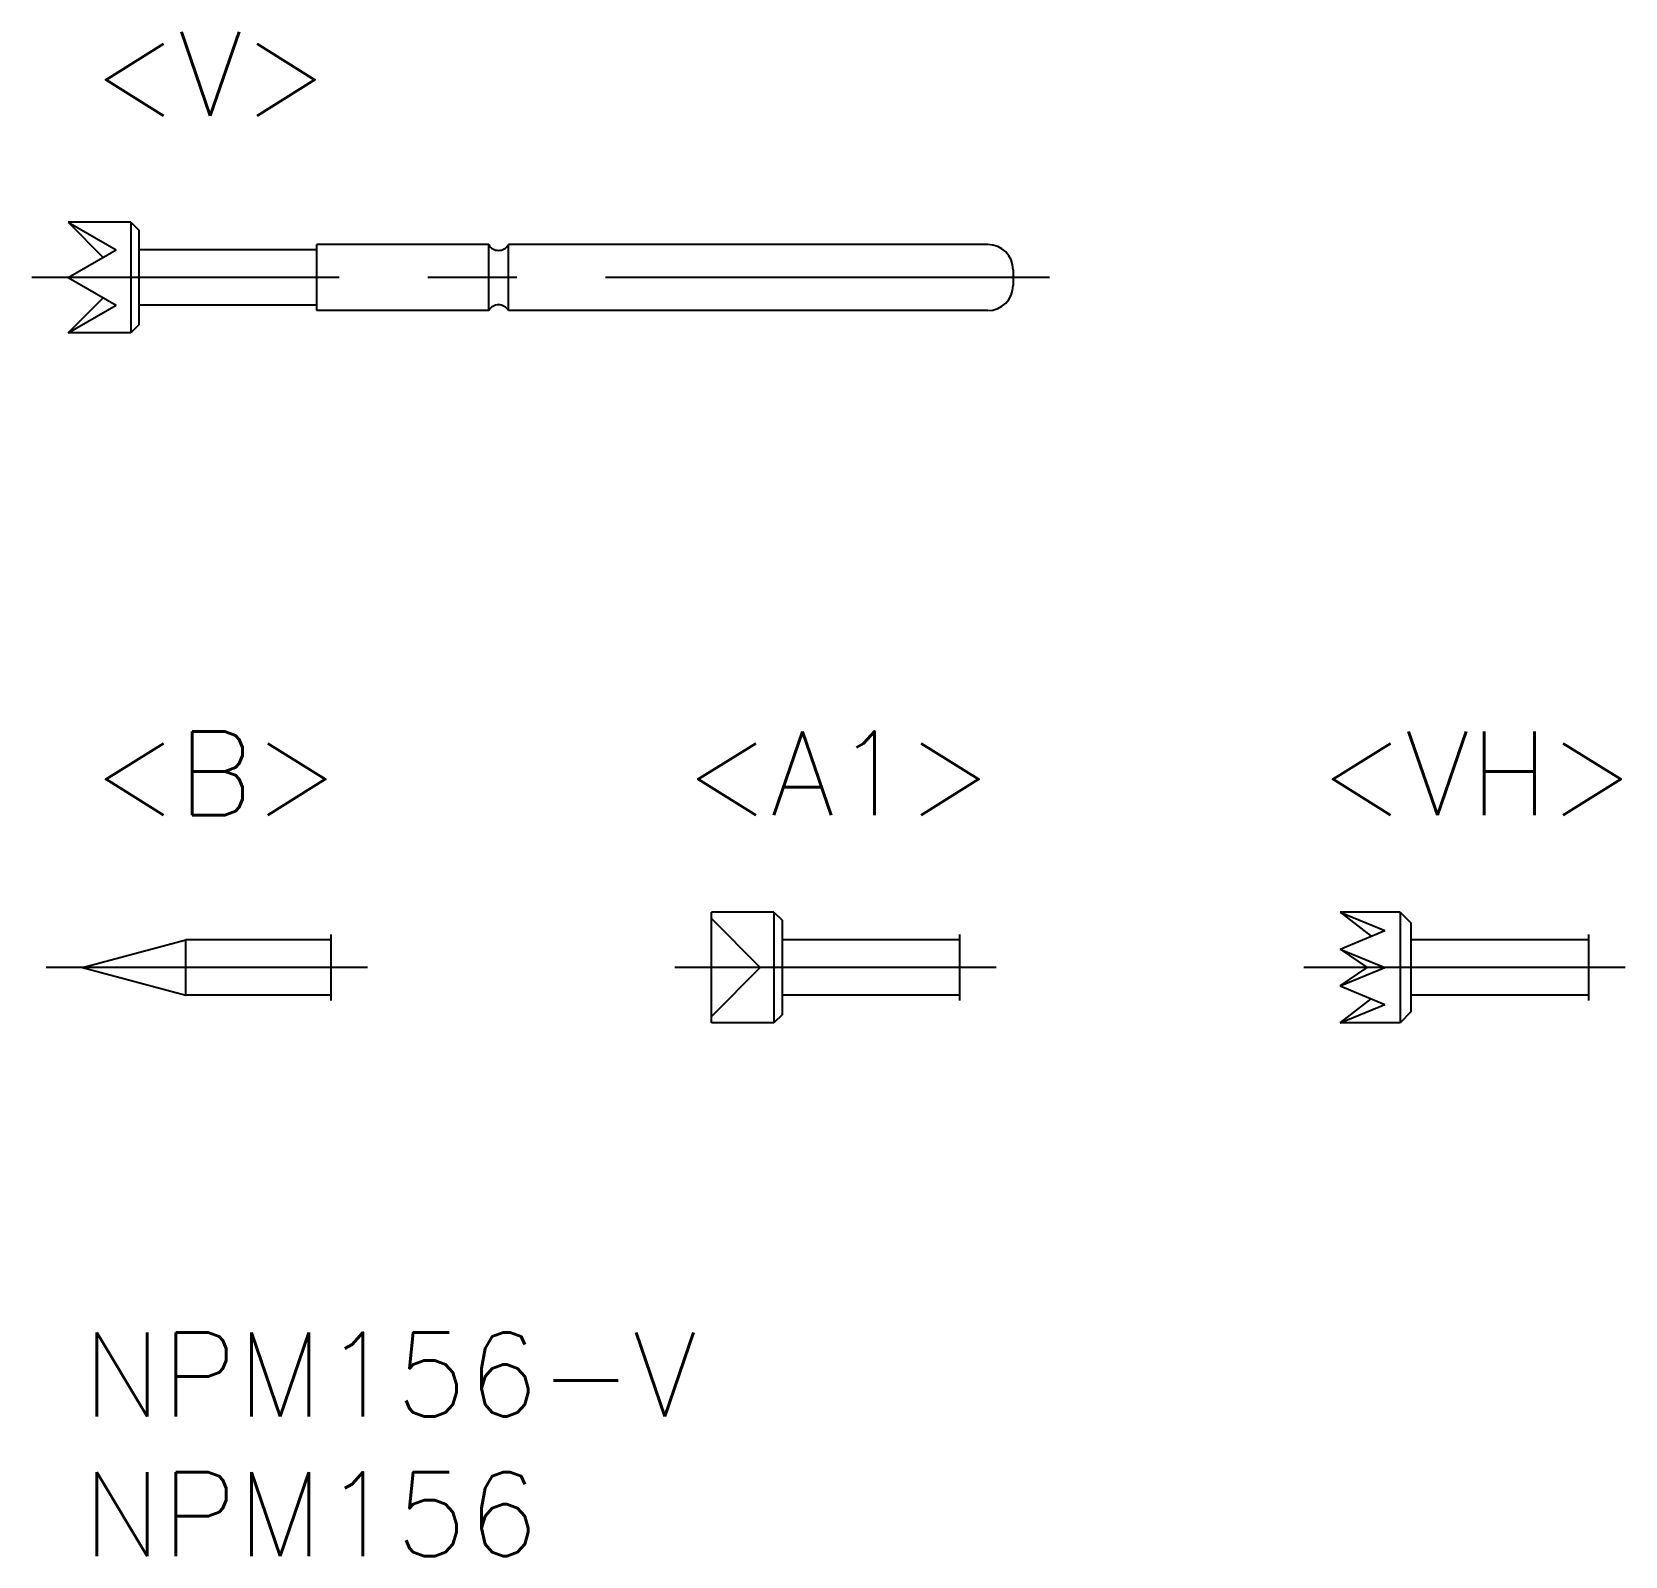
# Model space of a CAD drawing. Extents: x -1.8 to 55.2, y -8 to 46.5.
import ezdxf

# ---------------------------------------------------------------- set-up
doc = ezdxf.new("R2010")
doc.units = 0
doc.header["$LTSCALE"] = 0.5
doc.linetypes.add('CENTER', pattern=[50.8, 31.75, -6.35, 6.35, -6.35])
doc.linetypes.add('DASHED', pattern=[19.05, 12.7, -6.35])
for name, color, linetype in [('MSM_CENTER', 1, 'CENTER'), ('MSM_CONTINUOUS', 7, 'CONTINUOUS'), ('MSM_DASHED', 4, 'DASHED'), ('MSM_PART_NUMBER', 7, 'CONTINUOUS')]:
    doc.layers.add(name, color=color, linetype=linetype)
doc.styles.get("Standard").update_dxf_attribs({"font": 'txt.shx', "height": 2, "bigfont": 'bigfont.shx'})

# ---------------------------------------------------------------- blocks, each defined once
blk = doc.blocks.new('*U18')
at = {"layer": 'MSM_PART_NUMBER'}
blk.add_text('NPM156-V', height=3, dxfattribs=at).set_placement((0, -3))
blk = doc.blocks.new('*U19')
at = {"layer": 'MSM_PART_NUMBER'}
blk.add_text('NPM156', height=3, dxfattribs=at).set_placement((0, -8))
blk = doc.blocks.new('*U21')
at = {"layer": 'MSM_PART_NUMBER'}
blk.add_text('<B>', height=3, dxfattribs=at).set_placement((0.328, 18.504))
blk = doc.blocks.new('*U22')
at = {"layer": 'MSM_PART_NUMBER'}
blk.add_text('<V>', height=3, dxfattribs=at).set_placement((0.328, 43.529))
blk = doc.blocks.new('*U23')
at = {"layer": 'MSM_PART_NUMBER'}
blk.add_text('<A1>', height=3, dxfattribs=at).set_placement((21.506, 18.504))
blk = doc.blocks.new('*U24')
at = {"layer": 'MSM_PART_NUMBER'}
blk.add_text('<VH>', height=3, dxfattribs=at).set_placement((44.211, 18.504))

msp = doc.modelspace()

# ---------------------------------------------------------------- linework, layer by layer
at = {"layer": 'MSM_CENTER'}
for p, q in [((34.58, 37.738), (-1.81, 37.738)), ((10.19, 13.058), (-1.3, 13.058)), ((32.68, 13.058), (21.19, 13.058)), ((22.19, 13.058), (21.67, 13.058)), ((55.17, 13.058), (43.68, 13.058))]:
    msp.add_line(p, q, dxfattribs=at)
at = {"layer": 'MSM_CONTINUOUS'}
for p, q in [((1.73, 39.718), (-0.51, 39.718)), ((-0.51, 39.718), (1.205, 38.728)), ((-0.51, 39.718), (0.745, 38.463)), ((1.73, 39.718), (2.03, 39.418)), ((1.73, 39.718), (1.73, 35.758)), ((2.03, 36.058), (2.03, 39.418)), ((8.38, 36.558), (8.38, 38.918)), ((14.53, 38.918), (8.38, 38.918)), ((14.53, 36.558), (14.53, 38.918)), ((32.38, 38.918), (15.23, 38.918)), ((15.23, 36.558), (15.23, 38.918)), ((-0.51, 37.738), (1.205, 38.728)), ((8.38, 38.728), (2.03, 38.728)), ((-0.51, 37.738), (1.205, 36.748)), ((33.28, 38.018), (33.28, 37.458)), ((-0.51, 35.758), (0.745, 37.013)), ((-0.51, 35.758), (1.205, 36.748)), ((8.38, 36.748), (2.03, 36.748)), ((14.53, 36.558), (8.38, 36.558)), ((32.38, 36.558), (15.23, 36.558)), ((2.03, 36.058), (1.73, 35.758)), ((1.73, 35.758), (-0.51, 35.758)), ((24.73, 15.038), (22.49, 15.038)), ((22.49, 11.078), (22.49, 15.038)), ((24.73, 15.038), (25.03, 14.738)), ((24.73, 15.038), (24.73, 11.078)), ((47.12, 15.038), (44.98, 15.038)), ((44.98, 15.038), (46.573, 14.378)), ((44.98, 15.038), (46.092, 14.178)), ((47.12, 15.038), (47.52, 14.638)), ((47.12, 15.038), (47.12, 11.078)), ((25.03, 11.378), (25.03, 14.738)), ((44.98, 13.718), (46.573, 14.378)), ((47.52, 11.478), (47.52, 14.638)), ((0, 13.058), (3.695, 14.048)), ((3.695, 12.068), (3.695, 14.048)), ((8.89, 14.048), (3.695, 14.048)), ((8.89, 11.878), (8.89, 14.238)), ((31.38, 14.048), (25.03, 14.048)), ((31.38, 11.878), (31.38, 14.238)), ((44.98, 13.718), (46.573, 13.058)), ((44.98, 13.718), (45.944, 13.058)), ((53.87, 14.048), (47.52, 14.048)), ((53.87, 11.878), (53.87, 14.238)), ((0, 13.058), (3.695, 12.068)), ((44.98, 12.398), (46.573, 13.058)), ((44.98, 12.398), (45.944, 13.058)), ((8.89, 12.068), (3.695, 12.068)), ((31.38, 12.068), (25.03, 12.068)), ((44.98, 12.398), (46.573, 11.738)), ((53.87, 12.068), (47.52, 12.068)), ((44.98, 11.078), (46.092, 11.937)), ((44.98, 11.078), (46.573, 11.738)), ((47.52, 11.478), (47.12, 11.078)), ((24.73, 11.078), (22.49, 11.078)), ((25.03, 11.378), (24.73, 11.078)), ((47.12, 11.078), (44.98, 11.078))]:
    msp.add_line(p, q, dxfattribs=at)
for centre, radius, start, end in [((14.88, 39.111), 0.4, 208.955, 331.045), ((32.38, 38.018), 0.9, 0, 90), ((32.38, 37.458), 0.9, 270, 0), ((14.88, 36.364), 0.4, 28.955, 151.045)]:
    msp.add_arc(centre, radius, start, end, dxfattribs=at)
at = {"layer": 'MSM_DASHED'}
for q in [(22.49, 14.808), (22.49, 11.308)]:
    msp.add_line((24.24, 13.058), q, dxfattribs=at)

# ---------------------------------------------------------------- block references
at = {"layer": 'MSM_CONTINUOUS'}
for name in ['*U22', '*U21', '*U23', '*U24', '*U18', '*U19']:
    msp.add_blockref(name, (0, 0), dxfattribs=at)

doc.saveas('drawing.dxf')
